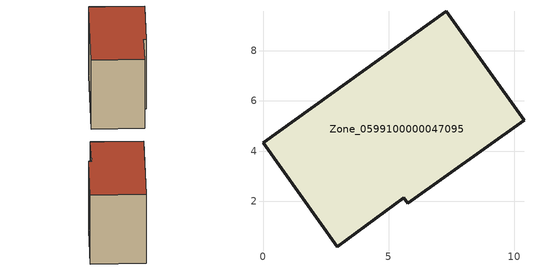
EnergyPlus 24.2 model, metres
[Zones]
Zone_0599100000047095
 floor ground (C_G): 5.6,2.14 2.95,0.2 0,4.33 7.29,9.56 10.39,5.22 5.77,1.91 z0
 wall outside (C_F): 10.39,5.22 7.29,9.56 0,4.33 2.95,0.2 5.6,2.14 5.77,1.91 10.39,5.22 z0:7.97
 roof outside (C_R): 2.95,0.2 5.6,2.14 5.77,1.91 10.39,5.22 7.29,9.56 0,4.33 z7.97
[BUILDING]
Pand.0599100000047095: North Axis=0; Terrain=City; Loads Convergence Tolerance Value=0.04; Temperature Convergence Tolerance Value=0.4; Solar Distribution=FullExterior; Maximum Number of Warmup Days=25; Minimum Number of Warmup Days=1
[Site:Location]
Rotterdam.The.Hague.AP_ZH_NLD Design_Conditions: Latitude=51.96; Longitude=4.45; Time Zone=1; Elevation=-4.5
[SITE:GROUNDTEMPERATURE:BUILDINGSURFACE]
18, 18, 18, 18, 18, 18, 18, 18, 18, 18, 18, 18
[MATERIAL] Thermal Absorptance=0.9; Solar Absorptance=0.7; Visible Absorptance=0.7
Name | Roughness | Thickness | Conductivity | Density | Specific Heat
G.TC.1975-1991 | MediumSmooth | 0.15 | 0.288461 | 540 | 1210
F.TC.1975-1991 | Rough | 0.3 | 0.230769 | 1920 | 840
R.TC.1975-1991 | MediumRough | 0.2 | 0.153846 | 1500 | 1000
[CONSTRUCTION]
C_G: G.TC.1975-1991
C_F: F.TC.1975-1991
C_R: R.TC.1975-1991
[ZONE]
Zone_0599100000047095: Type=1; Multiplier=1; Ceiling Height=Autocalculate; Volume=Autocalculate; Floor Area=autocalculate; Part of Total Floor Area=Yes
[ZONEINFILTRATION:DESIGNFLOWRATE]
Infil_Zone_0599100000047095: Zone or ZoneList or Space or SpaceList=Zone_0599100000047095; Schedule=AlwaysOn; Design Flow Rate Calculation Method=Flow/Area; Flow Rate per Floor Area=0.003; Constant Term Coefficient=1; Temperature Term Coefficient=0; Velocity Term Coefficient=0; Velocity Squared Term Coefficient=0
[HVACTEMPLATE:ZONE:IDEALLOADSAIRSYSTEM]
Zone_0599100000047095: Maximum Heating Supply Air Temperature=50; Minimum Cooling Supply Air Temperature=13; Maximum Heating Supply Air Humidity Ratio=0.0156; Minimum Cooling Supply Air Humidity Ratio=0.0077; Heating Limit=NoLimit; Cooling Limit=NoLimit; Dehumidification Control Type=ConstantSensibleHeatRatio; Cooling Sensible Heat Ratio=0.7; Dehumidification Setpoint=60; Humidification Control Type=None; Humidification Setpoint=30; Outdoor Air Method=None; Outdoor Air Flow Rate per Person=0.00944; Outdoor Air Flow Rate per Zone Floor Area=0; Outdoor Air Flow Rate per Zone=0; Demand Controlled Ventilation Type=None; Outdoor Air Economizer Type=NoEconomizer; Heat Recovery Type=None; Sensible Heat Recovery Effectiveness=0.7; Latent Heat Recovery Effectiveness=0.65
[ZONECONTROL:THERMOSTAT]
ThermostatControl_Zone_0599100000047095: Zone or ZoneList=Zone_0599100000047095; Control Type Schedule=DualSetpointControlType; Control 1=Thermostat_Zone_0599100000047095; Temperature Difference Between Cutout And Setpoint=0
[THERMOSTATSETPOINT:DUALSETPOINT]
Thermostat_Zone_0599100000047095: Heating Setpoint Temperature Schedule=HeatingSetpoint_Zone_0599100000047095; Cooling Setpoint Temperature Schedule=CoolingSetpoint_Zone_0599100000047095
[SCHEDULE:COMPACT]
HeatingSetpoint_Zone_0599100000047095: Through: 12/31, For: AllDays, Until: 24:00, 21
CoolingSetpoint_Zone_0599100000047095: Through: 12/31, For: AllDays, Until: 24:00, 24
DualSetpointControlType: Through: 12/31, For: AllDays, Until: 24:00, 4
AlwaysOn: Through: 12/31, For: AllDays, Until: 24:00, 1
